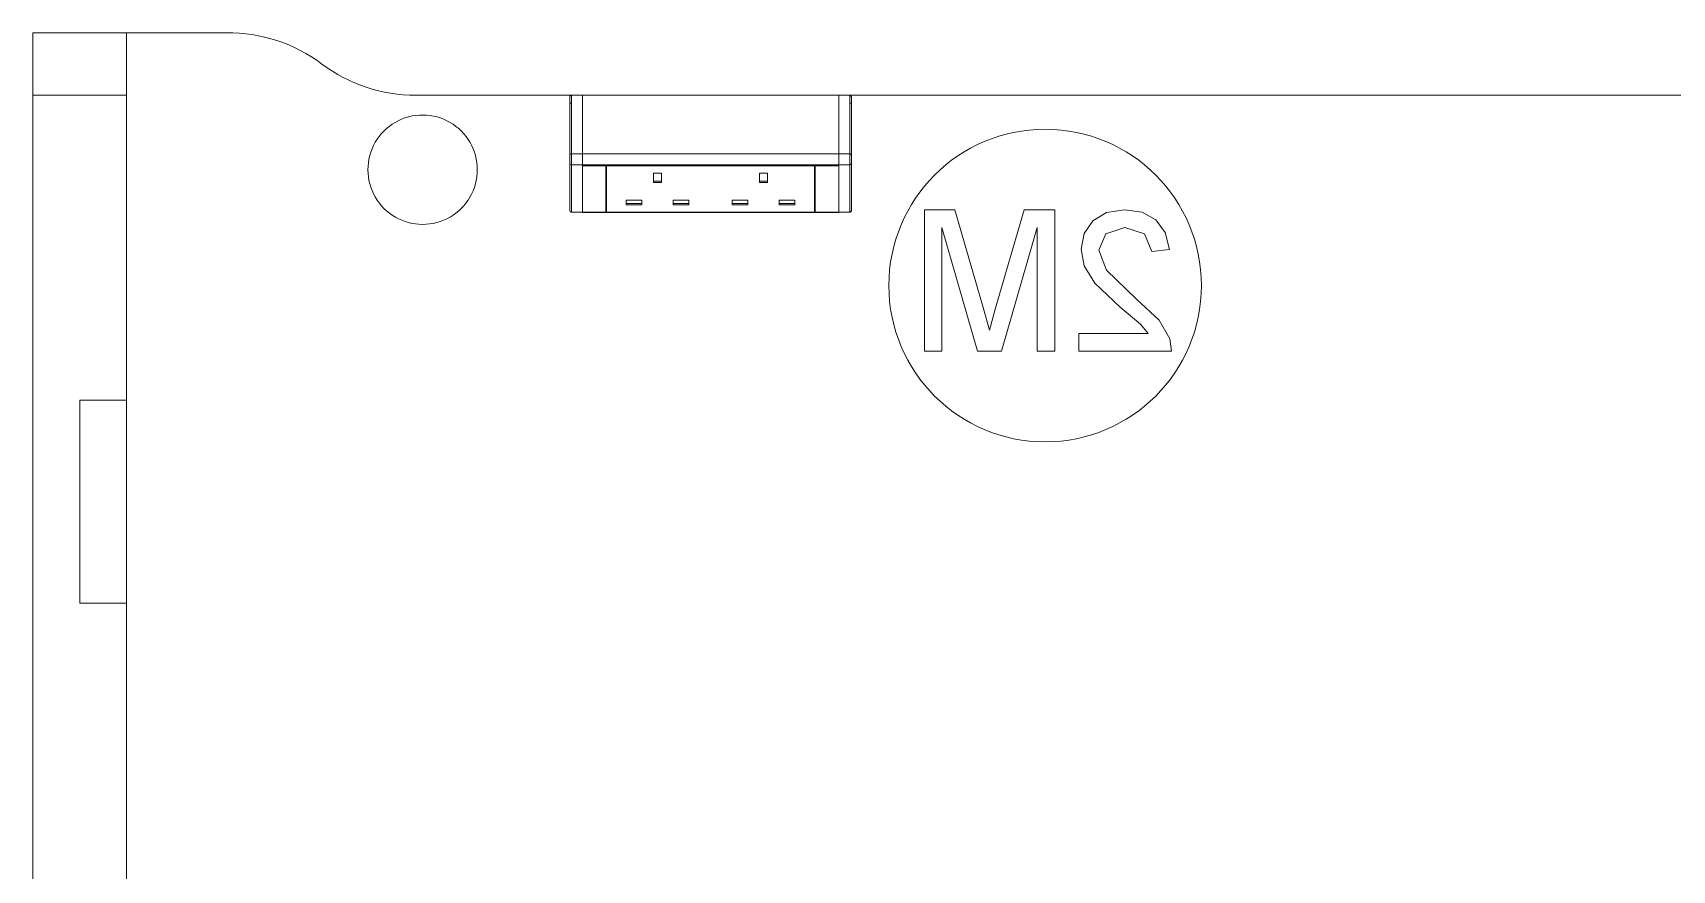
# Model space of a CAD drawing. Header units: millimetres. Extents: x 155927 to 295199, y -4084 to 97293.
# Drawn here: x 229114 to 230163, y 25548 to 26083 of the extents above; entities that cross this region are included whole.
import ezdxf

# ---------------------------------------------------------------- set-up
doc = ezdxf.new("R2010")
doc.units = ezdxf.units.MM
doc.header["$MEASUREMENT"] = 0
doc.layers.add('I-FURN', color=8, linetype='CONTINUOUS', lineweight=9)

msp = doc.modelspace()

# ---------------------------------------------------------------- linework, layer by layer
at = {"layer": 'I-FURN'}
for p, q in [((229114, 25283.4), (229114, 26083.4)), ((229114, 26083.4), (229114, 26043.4)), ((229114, 26083.4), (229174, 26083.4)), ((229114, 26083.4), (229174, 26083.4)), ((229114, 26083.4), (229114, 25283.4)), ((229237.9, 26083.4), (229114, 26083.4)), ((229114, 26083.4), (229237.9, 26083.4)), ((229114, 25283.4), (229114, 26083.4)), ((229174, 26043.4), (229174, 26083.4)), ((229174, 26083.4), (229174, 25848.4)), ((229114, 26043.4), (229114, 25323.4)), ((229114, 26043.4), (229174, 26043.4)), ((229114, 26043.4), (229174, 26043.4)), ((229174, 25323.4), (229174, 26043.4)), ((229458.6, 26043.4), (229359, 26043.4)), ((229359, 26043.4), (229458.6, 26043.4)), ((229457.6, 26038.4), (229457.6, 26042.4)), ((229457.6, 26042.4), (229457.6, 26005.4)), ((229457.6, 26038.4), (229458.6, 26038.4)), ((229457.6, 25999.8), (229457.6, 26038.4)), ((229465.6, 26043.4), (229458.6, 26043.4)), ((229458.6, 26005.9), (229458.6, 26043.4)), ((229458.6, 26043.4), (229465.6, 26043.4)), ((229465.6, 26005.9), (229465.6, 26043.4)), ((229629.6, 26043.4), (229465.7, 26043.4)), ((229465.7, 26043.4), (229629.6, 26043.4)), ((229465.7, 26043.4), (229465.7, 26005.9)), ((229629.6, 26005.9), (229629.6, 26043.4)), ((229636.7, 26043.4), (229629.7, 26043.4)), ((229636.7, 26043.4), (229629.7, 26043.4)), ((229629.7, 26043.4), (229629.7, 26005.9)), ((230469, 26043.4), (229636.7, 26043.4)), ((229636.7, 26043.4), (230469, 26043.4)), ((229636.7, 26043.4), (229636.7, 26005.9)), ((229636.7, 26038.4), (229637.7, 26038.4)), ((229637.7, 26042.4), (229637.7, 26042.4)), ((229637.7, 26005.4), (229637.7, 26042.4)), ((229637.7, 26042.4), (229637.7, 26038.4)), ((229637.7, 26038.4), (229637.7, 25999.8)), ((229457.6, 26005.4), (229457.6, 25999.8)), ((229458.6, 25999), (229458.6, 26005.9)), ((229458.6, 26005.9), (229465.6, 26005.9)), ((229465.6, 25999), (229465.6, 26005.9)), ((229465.7, 26005.9), (229629.6, 26005.9)), ((229465.7, 26005.9), (229465.7, 25999)), ((229629.6, 25999), (229629.6, 26005.9)), ((229636.7, 26005.9), (229629.7, 26005.9)), ((229629.7, 26005.9), (229629.7, 25999)), ((229636.7, 26005.9), (229636.7, 25999)), ((229637.7, 25999.8), (229637.7, 26005.4)), ((229457.6, 25999.8), (229457.6, 25969.6)), ((229457.6, 25999.8), (229457.6, 25969.6)), ((229458.6, 25968.7), (229458.6, 25999)), ((229458.6, 25999), (229465.6, 25999)), ((229465.6, 25968.7), (229465.6, 25999)), ((229465.6, 25998.2), (229480.6, 25998.2)), ((229465.6, 25968.4), (229465.6, 25998.2)), ((229465.7, 25999), (229629.6, 25999)), ((229465.7, 25998.4), (229465.7, 25999)), ((229480.6, 25998.4), (229465.7, 25998.4)), ((229480.6, 25998.2), (229480.6, 25968.4)), ((229614.1, 25998.4), (229481.1, 25998.4)), ((229481.1, 25998.2), (229614.1, 25998.2)), ((229481.1, 25968.4), (229481.1, 25998.2)), ((229516.2, 25993.5), (229511.2, 25993.5)), ((229511.2, 25993.5), (229511.2, 25987.7)), ((229516.2, 25987.7), (229516.2, 25993.5)), ((229579, 25987.7), (229579, 25993.5)), ((229579, 25993.5), (229584, 25993.5)), ((229584, 25987.7), (229584, 25993.5)), ((229614.1, 25968.4), (229614.1, 25998.2)), ((229629.6, 25998.4), (229614.6, 25998.4)), ((229614.6, 25998.2), (229629.6, 25998.2)), ((229614.6, 25968.4), (229614.6, 25998.2)), ((229629.6, 25998.2), (229629.6, 26000.6)), ((229629.6, 25999), (229629.6, 25998.4)), ((229629.6, 25998.2), (229629.6, 25968.4)), ((229636.7, 25999), (229629.7, 25999)), ((229629.7, 25999), (229629.7, 25968.7)), ((229636.7, 25999), (229636.7, 25968.7)), ((229637.7, 25969.6), (229637.7, 25999.8)), ((229637.7, 25969.6), (229637.7, 25999.8)), ((229511.2, 25988.5), (229516.2, 25988.5)), ((229511.2, 25987.7), (229516.2, 25987.7)), ((229579, 25988.5), (229584, 25988.5)), ((229579, 25987.7), (229584, 25987.7)), ((229493.7, 25973.4), (229493.7, 25976.3)), ((229493.7, 25976.3), (229503.7, 25976.3)), ((229493.7, 25974.1), (229503.7, 25974.1)), ((229493.7, 25973.4), (229503.7, 25973.4)), ((229503.7, 25973.4), (229503.7, 25976.3)), ((229523.7, 25973.4), (229523.7, 25976.3)), ((229523.7, 25976.3), (229533.7, 25976.3)), ((229523.7, 25974.1), (229533.7, 25974.1)), ((229523.7, 25973.4), (229533.7, 25973.4)), ((229533.7, 25973.4), (229533.7, 25976.3)), ((229561.5, 25973.4), (229561.5, 25976.3)), ((229561.5, 25976.3), (229571.5, 25976.3)), ((229561.5, 25974.1), (229571.5, 25974.1)), ((229561.5, 25973.4), (229571.5, 25973.4)), ((229571.5, 25973.4), (229571.5, 25976.3)), ((229591.5, 25973.4), (229591.5, 25976.3)), ((229591.5, 25976.3), (229601.5, 25976.3)), ((229591.5, 25974.1), (229601.5, 25974.1)), ((229591.5, 25973.4), (229601.5, 25973.4)), ((229601.5, 25973.4), (229601.5, 25976.3)), ((229457.8, 25968.9), (229457.8, 25968.9)), ((229458.6, 25968.6), (229458.6, 25968.7)), ((229458.6, 25968.7), (229465.6, 25968.7)), ((229458.6, 25968.6), (229465.6, 25968.6)), ((229458.6, 25968.6), (229465.6, 25968.6)), ((229465.6, 25968.6), (229458.6, 25968.6)), ((229465.6, 25968.6), (229465.6, 25968.7)), ((229480.6, 25968.4), (229465.6, 25968.4)), ((229465.7, 25968.6), (229629.6, 25968.6)), ((229481.1, 25968.7), (229480.6, 25968.7)), ((229614.1, 25968.4), (229481.1, 25968.4)), ((229614.6, 25968.7), (229614.1, 25968.7)), ((229629.6, 25968.4), (229614.6, 25968.4)), ((229636.7, 25968.7), (229629.7, 25968.7)), ((229629.7, 25968.7), (229629.7, 25968.6)), ((229629.7, 25968.6), (229636.7, 25968.6)), ((229629.7, 25968.6), (229636.7, 25968.6)), ((229629.7, 25968.6), (229636.7, 25968.6)), ((229636.7, 25968.7), (229636.7, 25968.6)), ((229637.5, 25968.9), (229637.4, 25968.9)), ((229703.9, 25970.2), (229684.4, 25970.2)), ((229684.4, 25970.2), (229684.4, 25879.8)), ((229722.1, 25907.6), (229703.9, 25970.2)), ((229748.3, 25970.2), (229729.8, 25906.5)), ((229767.8, 25970.2), (229748.3, 25970.2)), ((229767.8, 25879.8), (229767.8, 25970.2)), ((229792.2, 25963), (229786.6, 25954.9)), ((229801, 25968.4), (229792.2, 25963)), ((229812.4, 25970.2), (229801, 25968.4)), ((229823.8, 25968.6), (229812.4, 25970.2)), ((229832.6, 25963.7), (229823.8, 25968.6)), ((229838.5, 25955.7), (229832.6, 25963.7)), ((229695.7, 25879.8), (229695.7, 25958.9)), ((229695.7, 25958.9), (229718.4, 25879.8)), ((229733.8, 25879.8), (229756.5, 25958.9)), ((229756.5, 25958.9), (229756.5, 25879.8)), ((229786.6, 25954.9), (229784.7, 25945)), ((229796, 25944.4), (229800.6, 25954.7)), ((229800.6, 25954.7), (229812.6, 25958.9)), ((229812.6, 25958.9), (229825.2, 25954.8)), ((229825.2, 25954.8), (229829.9, 25943.4)), ((229841.2, 25944.8), (229838.5, 25955.7)), ((229784.7, 25945), (229786.7, 25934.3)), ((229800.9, 25931.6), (229796, 25944.4)), ((229829.9, 25943.4), (229841.2, 25944.8)), ((229786.7, 25934.3), (229793.4, 25923.2)), ((229820.4, 25912.7), (229800.9, 25931.6)), ((229793.4, 25923.2), (229809.6, 25907.8)), ((229834.6, 25899.6), (229820.4, 25912.7)), ((229726.1, 25893.2), (229722.1, 25907.6)), ((229729.8, 25906.5), (229726.1, 25893.2)), ((229809.6, 25907.8), (229822.6, 25896.9)), ((229841.4, 25887.6), (229834.6, 25899.6)), ((229783.3, 25891.1), (229783.3, 25879.8)), ((229827.7, 25891.1), (229783.3, 25891.1)), ((229822.6, 25896.9), (229827.7, 25891.1)), ((229842.6, 25879.8), (229841.4, 25887.6)), ((229684.4, 25879.8), (229695.7, 25879.8)), ((229718.4, 25879.8), (229733.8, 25879.8)), ((229756.5, 25879.8), (229767.8, 25879.8)), ((229783.3, 25879.8), (229842.6, 25879.8)), ((229144, 25718.4), (229144, 25848.4)), ((229144, 25848.4), (229174, 25848.4)), ((229144, 25848.4), (229174, 25848.4)), ((229144, 25848.4), (229144, 25718.4)), ((229174, 25848.4), (229174, 25718.4)), ((229144, 25718.4), (229174, 25718.4)), ((229174, 25718.4), (229144, 25718.4)), ((229174, 25718.4), (229174, 25283.4))]:
    msp.add_line(p, q, dxfattribs=at)
at = {"layer": 'I-FURN', "flags": 128}
for points in [[(229457.6, 26042.4), (229457.6, 26042.4), (229457.6, 26042.5), (229457.6, 26042.5), (229457.6, 26042.6), (229457.6, 26042.6), (229457.6, 26042.6), (229457.6, 26042.7), (229457.6, 26042.7), (229457.6, 26042.8), (229457.6, 26042.8), (229457.6, 26042.8), (229457.7, 26042.9), (229457.7, 26042.9), (229457.7, 26042.9), (229457.7, 26043), (229457.8, 26043), (229457.8, 26043), (229457.8, 26043.1), (229457.8, 26043.1), (229457.9, 26043.1), (229457.9, 26043.2), (229457.9, 26043.2), (229457.9, 26043.2), (229458, 26043.2), (229458, 26043.2), (229458, 26043.3), (229458.1, 26043.3), (229458.1, 26043.3), (229458.2, 26043.3), (229458.2, 26043.3), (229458.2, 26043.4), (229458.3, 26043.4), (229458.3, 26043.4), (229458.3, 26043.4), (229458.4, 26043.4), (229458.4, 26043.4), (229458.5, 26043.4), (229458.5, 26043.4), (229458.5, 26043.4), (229458.6, 26043.4)], [(229457.6, 26038.4), (229457.6, 26038.6), (229457.6, 26038.7), (229457.6, 26038.9), (229457.6, 26039), (229457.6, 26039.2), (229457.6, 26039.4), (229457.6, 26039.5), (229457.6, 26039.7), (229457.6, 26039.8), (229457.6, 26040), (229457.6, 26040.1), (229457.6, 26040.3), (229457.6, 26040.4), (229457.6, 26040.5), (229457.6, 26040.7), (229457.6, 26040.8), (229457.6, 26040.9), (229457.6, 26041), (229457.6, 26041.2), (229457.6, 26041.3), (229457.6, 26041.4), (229457.6, 26041.5), (229457.6, 26041.6), (229457.6, 26041.7), (229457.6, 26041.8), (229457.6, 26041.9), (229457.6, 26041.9), (229457.6, 26042), (229457.6, 26042.1), (229457.6, 26042.1), (229457.6, 26042.2), (229457.6, 26042.2), (229457.6, 26042.3), (229457.6, 26042.3), (229457.6, 26042.3), (229457.6, 26042.4), (229457.6, 26042.4), (229457.6, 26042.4), (229457.6, 26042.4)], [(229457.6, 26042.4), (229457.6, 26042.4), (229457.6, 26042.4)], [(229457.6, 26042.4), (229457.6, 26042.1), (229457.6, 26041.7), (229457.6, 26041.2), (229457.6, 26040.5), (229457.6, 26039.7), (229457.6, 26038.7), (229457.6, 26037.6), (229457.6, 26036.4), (229457.6, 26035.1), (229457.6, 26033.6), (229457.6, 26032), (229457.6, 26030.3), (229457.6, 26028.5), (229457.6, 26026.6), (229457.6, 26024.5), (229457.6, 26022.4), (229457.6, 26020.1), (229457.6, 26017.8), (229457.6, 26015.3), (229457.6, 26012.8), (229457.6, 26010.1), (229457.6, 26007.4), (229457.6, 26005.4)], [(229636.7, 26043.4), (229636.7, 26043.4), (229636.8, 26043.4), (229636.8, 26043.4), (229636.8, 26043.4), (229636.9, 26043.4), (229636.9, 26043.4), (229637, 26043.4), (229637, 26043.4), (229637, 26043.3), (229637.1, 26043.3), (229637.1, 26043.3), (229637.1, 26043.3), (229637.2, 26043.3), (229637.2, 26043.3), (229637.2, 26043.2), (229637.3, 26043.2), (229637.3, 26043.2), (229637.3, 26043.2), (229637.4, 26043.1), (229637.4, 26043.1), (229637.4, 26043.1), (229637.4, 26043), (229637.5, 26043), (229637.5, 26043), (229637.5, 26042.9), (229637.5, 26042.9), (229637.6, 26042.9), (229637.6, 26042.8), (229637.6, 26042.8), (229637.6, 26042.8), (229637.6, 26042.7), (229637.6, 26042.7), (229637.6, 26042.7), (229637.7, 26042.6), (229637.7, 26042.6), (229637.7, 26042.5), (229637.7, 26042.5), (229637.7, 26042.5), (229637.7, 26042.4), (229637.7, 26042.4)], [(229637.7, 26005.4), (229637.7, 26008.2), (229637.7, 26010.9), (229637.7, 26013.5), (229637.7, 26016), (229637.7, 26018.4), (229637.7, 26020.8), (229637.7, 26023), (229637.7, 26025.1), (229637.7, 26027.1), (229637.7, 26029), (229637.7, 26030.8), (229637.7, 26032.5), (229637.7, 26034), (229637.7, 26035.5), (229637.7, 26036.8), (229637.7, 26037.9), (229637.7, 26039), (229637.7, 26039.9), (229637.7, 26040.7), (229637.7, 26041.3), (229637.7, 26041.8), (229637.7, 26042.2), (229637.7, 26042.4)], [(229637.7, 26042.4), (229637.7, 26042.4), (229637.7, 26042.4), (229637.7, 26042.4), (229637.7, 26042.4), (229637.7, 26042.3), (229637.7, 26042.3), (229637.7, 26042.3), (229637.7, 26042.2), (229637.7, 26042.2), (229637.7, 26042.1), (229637.7, 26042), (229637.7, 26042), (229637.7, 26041.9), (229637.7, 26041.8), (229637.7, 26041.7), (229637.7, 26041.6), (229637.7, 26041.5), (229637.7, 26041.4), (229637.7, 26041.3), (229637.7, 26041.2), (229637.7, 26041.1), (229637.7, 26041), (229637.7, 26040.8), (229637.7, 26040.7), (229637.7, 26040.6), (229637.7, 26040.4), (229637.7, 26040.3), (229637.7, 26040.1), (229637.7, 26040), (229637.7, 26039.9), (229637.7, 26039.7), (229637.7, 26039.6), (229637.7, 26039.4), (229637.7, 26039.2), (229637.7, 26039.1), (229637.7, 26038.9), (229637.7, 26038.8), (229637.7, 26038.6), (229637.7, 26038.5), (229637.7, 26038.4)], [(229457.6, 26005.4), (229457.6, 26005.2), (229457.6, 26005.1), (229457.6, 26005), (229457.6, 26004.8), (229457.6, 26004.7), (229457.6, 26004.5), (229457.6, 26004.4), (229457.6, 26004.2), (229457.6, 26004.1), (229457.6, 26003.9), (229457.6, 26003.8), (229457.6, 26003.6), (229457.6, 26003.4), (229457.6, 26003.3), (229457.6, 26003.1), (229457.6, 26003), (229457.6, 26002.8), (229457.6, 26002.6), (229457.6, 26002.5), (229457.6, 26002.3), (229457.6, 26002.2), (229457.6, 26002), (229457.6, 26001.9), (229457.6, 26001.7), (229457.6, 26001.6), (229457.6, 26001.4), (229457.6, 26001.3), (229457.6, 26001.1), (229457.6, 26001), (229457.6, 26000.9), (229457.6, 26000.7), (229457.6, 26000.6), (229457.6, 26000.5), (229457.6, 26000.4), (229457.6, 26000.2), (229457.6, 26000.1), (229457.6, 26000), (229457.6, 25999.9), (229457.6, 25999.8)], [(229637.7, 25999.8), (229637.7, 25999.9), (229637.7, 26000), (229637.7, 26000.1), (229637.7, 26000.2), (229637.7, 26000.4), (229637.7, 26000.5), (229637.7, 26000.6), (229637.7, 26000.7), (229637.7, 26000.9), (229637.7, 26001), (229637.7, 26001.1), (229637.7, 26001.3), (229637.7, 26001.4), (229637.7, 26001.6), (229637.7, 26001.7), (229637.7, 26001.9), (229637.7, 26002), (229637.7, 26002.2), (229637.7, 26002.3), (229637.7, 26002.5), (229637.7, 26002.6), (229637.7, 26002.8), (229637.7, 26003), (229637.7, 26003.1), (229637.7, 26003.3), (229637.7, 26003.4), (229637.7, 26003.6), (229637.7, 26003.8), (229637.7, 26003.9), (229637.7, 26004.1), (229637.7, 26004.2), (229637.7, 26004.4), (229637.7, 26004.5), (229637.7, 26004.7), (229637.7, 26004.8), (229637.7, 26005), (229637.7, 26005.1), (229637.7, 26005.2), (229637.7, 26005.4)], [(229458.6, 25968.6), (229458.5, 25968.6), (229458.5, 25968.6), (229458.4, 25968.6), (229458.4, 25968.6), (229458.4, 25968.6), (229458.3, 25968.6), (229458.3, 25968.6), (229458.2, 25968.6), (229458.2, 25968.6), (229458.2, 25968.6), (229458.1, 25968.7), (229458.1, 25968.7), (229458.1, 25968.7)], [(229637.2, 25968.7), (229637.1, 25968.7), (229637.1, 25968.7), (229637.1, 25968.6), (229637, 25968.6), (229637, 25968.6), (229637, 25968.6), (229636.9, 25968.6), (229636.9, 25968.6), (229636.8, 25968.6), (229636.8, 25968.6), (229636.8, 25968.6), (229636.7, 25968.6), (229636.7, 25968.6), (229636.7, 25968.6)]]:
    msp.add_lwpolyline(points, dxfattribs=at)
at = {"layer": 'I-FURN'}
for centre, radius, start, end in [((229239, 25983.4), 100, 53.1301, 90.6256), ((229239, 25983.4), 100, 53.1301, 90.6256), ((229359, 26143.4), 100, 233.1301, 270), ((229359, 26143.4), 100, 233.1301, 270), ((229363.4, 25995.8), 35, 105, 165), ((229363.4, 25995.8), 35, 345, 104.7004), ((229761.7, 25921.7), 100, 0, 180), ((229363.4, 25995.8), 35, 165, 345), ((229761.7, 25921.7), 100, 180, 0)]:
    msp.add_arc(centre, radius, start, end, dxfattribs=at)
for centre, major_axis, ratio, start_param, end_param in [((229458.6, 26042.4), (1, 0), 0.998113, 1.570796, 3.141593), ((229636.7, 26042.4), (1, 0), 0.998113, 0, 1.570796), ((229458.6, 26005.4), (1, 0), 0.56467, 1.570796, 3.141593), ((229636.7, 26005.4), (1, 0), 0.56467, 0, 1.570796), ((229458.6, 25999.8), (1, 0), 0.819152, 3.141593, 4.712389), ((229636.7, 25999.8), (1, 0), 0.819152, 4.712389, 6.283185), ((229458.6, 25969.6), (-1, 0), 0.819152, 0, 1.570796), ((229636.7, 25969.6), (1, 0), 0.819152, 4.712389, 6.283185)]:
    msp.add_ellipse(centre, major_axis=major_axis, ratio=ratio, start_param=start_param, end_param=end_param, dxfattribs=at)

doc.saveas('drawing.dxf')
